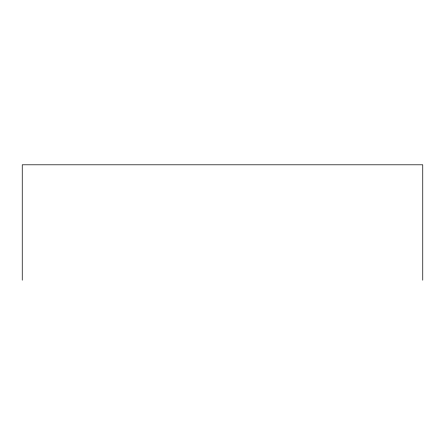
<?xml version="1.0" encoding="UTF-8"?>
<svg xmlns="http://www.w3.org/2000/svg" width="445" height="445" viewBox="0 0 445 445"><rect width="100%" height="100%" fill="white"/><g stroke="black" fill="none" stroke-linecap="round" stroke-linejoin="round"><path stroke-width="0.67" d="M422.75 280.2L422.75 164.8L22.25 164.8L22.25 280.2"/></g></svg>
